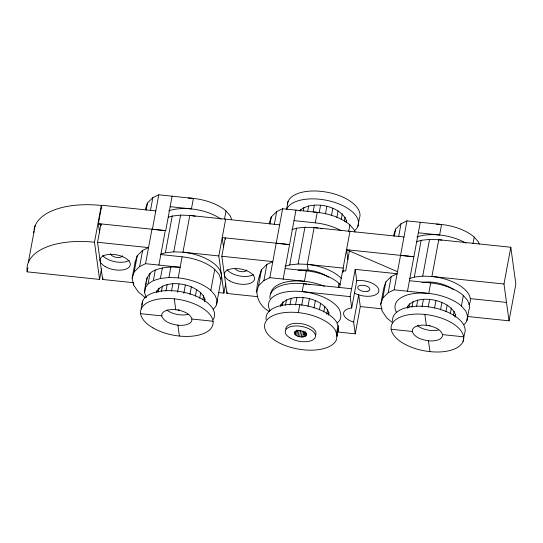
<?xml version="1.0" encoding="UTF-8"?>
<svg xmlns="http://www.w3.org/2000/svg" width="543" height="543" viewBox="0 0 543 543"><rect width="100%" height="100%" fill="white"/><g stroke="black" fill="none" stroke-linecap="round" stroke-linejoin="round"><path stroke-width="0.81" d="M146.413 297.618L144.519 292.677C145.612 284.193 145.673 273.407 155.291 270.075C163.192 266.966 171.778 266.627 180.154 267.305L145.551 263.688L139.619 266.538L134.23 271.86L132.153 278.131L133.517 284.939L138.227 291.808L145.327 297.74M146.576 281.342L147.058 277.439M156.784 292.372L156.981 290.81C167.312 277.717 198.887 283.853 204.887 298.983L204.596 301.324M280.812 306.137L281.002 304.575C291.34 291.476 322.915 297.612 328.909 312.741L328.719 314.302M346.176 221.917L346.373 220.356C339.837 205.179 311.458 199.994 299.464 210.82M337.97 331.814L338.547 327.124L336.653 322.182A36.775 18.055 10.5 0 0 295.073 304.406A36.775 18.055 10.5 0 0 266.111 319.562M407.345 307.956L407.535 306.395C417.872 293.295 449.448 299.431 455.448 314.56L455.156 316.908M463.939 324.619A36.775 18.055 10.5 0 0 466.946 320.513L467.516 315.822L466.932 314.248L465.623 310.881L461.394 306.014A36.775 18.055 10.5 0 0 415.694 293.342A36.775 18.055 10.5 0 0 396.56 312.496M305.003 331.732L304.073 336.775C300.693 337.346 296.139 336.708 294.381 333.409L294.374 332.615C297.177 329.072 304.236 330.572 306.374 334.278L305.974 335.784L304.073 336.775M28.297 262.486L35.132 225.732M101.555 268.805L99.586 279.421L27.15 271.853L27.91 267.774M99.586 279.421L94.489 242.219L101.317 205.464A73.563 36.123 10.5 0 0 34.046 229.526M133.571 282.706L102.647 279.475L97.557 242.273L100.971 223.899L101.141 225.162M102.647 279.475L102.946 277.88M132.153 278.131L135.146 262.045L137.23 255.767L142.612 250.452L148.538 247.594L151.965 229.227M134.23 271.86L137.23 255.767M146.121 210.209L147.458 202.973L152.848 197.652L158.78 194.801L193.383 198.412L191.435 208.912L170.163 206.693M133.517 284.939L133.816 283.331M139.619 266.538L142.612 250.452M150.459 210.528L152.848 197.652M145.551 263.688L148.538 247.594L97.557 242.273M158.78 194.801L152.386 229.268L165.71 230.66L172.111 196.193M141.194 308.987L142.66 301.114M144.519 292.677L145.728 286.181M146.033 284.559L146.332 282.93M145.096 287.987L148.103 283.88L150.065 273.326M148.103 283.88L153.33 280.629L155.291 270.075M158.882 265.079L165.289 230.612L98.371 223.628L101.785 205.254L155.787 210.894M156.676 292.453L156.981 290.81M153.33 280.629L160.423 278.457L162.384 267.903M160.694 254.226L165.377 252.794L172.206 216.046L180.602 215.109L189.792 215.449L279.638 224.836L282.631 208.743L317.234 212.361L315.286 222.854A36.775 18.055 10.5 0 1 340.99 230.612M158.217 292.175L158.984 288.075M161.4 291.645L162.466 285.903M165.975 291.021L167.196 284.457M160.423 278.457L168.907 277.514L170.869 266.959M165.377 252.794L173.767 251.857L180.602 215.109M171.479 291.211L172.85 283.826M213.379 309.035A36.775 18.055 10.5 0 0 216.956 300.238L215.062 295.297L210.833 290.43A36.775 18.055 10.5 0 0 178.192 277.853L182.102 256.805L160.837 254.579M177.513 292.256L179.041 284.057M183.826 293.335L185.346 285.129M189.969 294.36L191.34 286.976M195.392 296.03L196.614 289.473M199.736 298.182L200.801 292.439M202.858 299.784L203.625 295.684M204.426 301.44L204.887 298.983M210.833 290.43L214.743 269.382A36.775 18.055 10.5 0 0 182.102 256.805M224.524 219.067L226.024 210.989A36.775 18.055 10.5 0 0 188.251 198.066M218.904 292.623L223.906 293.145L218.809 255.943L225.637 219.196M257.844 296.695L226.92 293.464L221.829 256.255L225.243 237.882L225.413 239.144M216.386 304.928L220.295 283.874A36.775 18.055 10.5 0 0 220.872 279.19L218.978 274.242L214.743 269.382M223.906 293.145L225.725 283.344M226.92 293.464L227.218 291.883M269.599 311.73C252.61 301.922 255.604 285.72 261.502 269.756L266.885 264.434L272.81 261.583L279.638 224.836M256.425 292.12L258.502 285.842L261.502 269.756M269.973 224.157L271.317 216.915L276.699 211.594L282.631 208.743M258.502 285.842L263.891 280.527L266.885 264.434M274.31 224.469L276.699 211.594M263.891 280.527L269.817 277.677L272.81 261.583L221.829 256.255M288.048 201.494L286.582 209.367A36.775 18.055 10.5 0 1 333.728 202.098A36.775 18.055 10.5 0 1 354.864 230.415M283.154 279.068L295.969 210.134M280.697 306.211L281.002 304.575M285.021 266.375L289.704 264.943L296.532 228.196L304.928 227.259L314.119 227.598L403.965 236.986L406.958 220.892L441.561 224.51L439.613 235.01L418.341 232.784M282.401 305.118L283.005 301.833M300.157 211.091L300.462 209.449M285.428 305.41L286.494 299.668M303.34 210.562L303.951 207.283M290.003 304.779L291.224 298.216M307.616 211.573L308.682 205.831M289.704 264.943L298.093 264.007L304.928 227.259M295.507 304.969L296.878 297.584M313.114 211.763L314.336 205.206M294.381 333.409L294.679 331.787M298.317 312.619L299.777 304.738M308.085 270.142L307.29 264.346L314.119 227.598A36.401 17.871 10.5 0 1 318.028 228.114M294.795 334.237L295.399 330.986M295.582 335.031L296.492 330.158M301.698 305.2L303.069 297.815M319.155 212.815L320.526 205.43M296.702 335.75L297.761 330.063M298.073 336.341L299.132 330.653M299.6 336.755L300.808 330.259M301.182 336.979L302.241 331.291M308.003 306.272L309.374 298.894M325.461 213.894L326.832 206.51M302.709 336.979L303.795 331.142M305.152 336.348L305.913 332.289M305.974 335.784L306.428 333.348M313.997 308.125L315.368 300.741M331.454 215.741L332.825 208.356M319.42 309.795L320.641 303.232M336.877 217.41L338.099 210.847M323.764 311.947L324.829 306.204M341.221 219.562L342.287 213.82M326.737 314.37L327.653 309.442M344.343 221.164L345.11 217.064M328.454 315.205L328.909 312.741M346.067 221.999L346.373 220.356M338.262 287.403L339.015 283.365A36.775 18.055 10.5 0 0 299.56 270.407M348.674 231.393L349.875 224.931A36.775 18.055 10.5 0 0 313.813 212.082M339.531 287.485L342.647 270.719L345.667 271.032L349.57 250.038L349.74 251.3M343.597 271.439L343.135 268.093L349.964 231.345M337.977 325.644L336.511 333.517L336.911 336.409L338.37 328.529M357.864 226.302L359.33 218.429A36.775 18.055 10.5 0 0 327.463 192.297A36.775 18.055 10.5 0 0 287.39 204.575M337.583 331.983L355.237 333.823L353.622 322.067L352.074 321.585A15.326 7.521 10.5 0 1 350.235 308.166L351.694 308.003L350.14 296.621L355.21 269.355L397.137 273.733L403.965 236.986M351.694 308.003L356.765 280.731L355.21 269.355M353.622 322.067L358.692 294.801L357.138 294.32A15.326 7.527 10.5 0 1 354.457 293.098M355.237 333.823L360.301 306.564L358.692 294.801L360.885 295.473A15.326 7.527 10.5 0 0 378.858 289.976A15.326 7.527 10.5 0 0 358.835 280.5L356.765 280.731M380.752 304.27L383.745 288.184L385.829 281.905L391.211 276.584L397.137 273.733L394.143 289.826L388.218 292.677L382.829 297.992L380.752 304.27L382.116 311.078L386.826 317.947L392.637 322.8M382.829 297.992L385.829 281.905M394.299 236.307L395.643 229.065L401.026 223.743L406.958 220.892M388.218 292.677L391.211 276.584M398.637 236.619L401.026 223.743M407.481 291.218L420.296 222.284M407.236 308.037L407.535 306.395M409.639 278.505L414.316 277.073L421.151 240.325L429.54 239.388L438.737 239.728L510.807 247.255L515.85 284.077L509.022 320.825L467.116 316.454M408.777 307.759L409.537 303.659M411.961 307.229L413.026 301.487M416.535 306.605L417.757 300.041M414.316 277.073L422.712 276.136L429.54 239.388M422.04 306.795L423.411 299.41M409.436 280.717L430.701 282.937L428.753 293.437L394.143 289.826M428.23 307.019L429.601 299.641M434.536 308.098L435.907 300.713M440.529 309.944L441.9 302.56M445.952 311.614L447.174 305.057M450.296 313.766L451.362 308.024M453.419 315.368L454.186 311.268M454.986 317.024L455.448 314.56M461.394 306.014L463.342 295.514A36.775 18.055 10.5 0 0 430.701 282.937M473.001 243.549L474.202 237.087A36.775 18.055 10.5 0 0 436.436 224.157M463.043 341.506A36.775 18.055 10.5 0 0 415.565 314.092A36.775 18.055 10.5 0 0 403.592 343.515A36.775 18.055 10.5 0 0 463.043 341.506L464.503 333.633A36.775 18.055 10.5 0 0 431.061 307.216A36.775 18.055 10.5 0 0 392.643 321.381M466.946 320.513L468.894 310.012A36.775 18.055 10.5 0 0 469.471 305.322L467.577 300.381L463.342 295.514M509.022 320.825L503.979 284.003L510.807 247.255M305.071 331.712L304.562 334.149L303.198 334.359M145.381 209.245L147.458 202.973M269.233 223.187L271.317 216.915M393.56 235.343L395.643 229.065M168.303 217.241L172.206 216.046M291.849 229.628L296.532 228.196M416.467 241.757L421.151 240.325M298.148 270.197C308.58 268.968 319.651 271.303 328.427 277.181M421.972 282.455C432.914 280.867 444.568 283.466 453.71 289.724M173.767 251.857L182.964 252.196L218.809 255.943M298.093 264.007L307.29 264.346L343.135 268.093M422.712 276.136L431.902 276.475L503.979 284.003M168.907 277.514L178.192 277.853M400.564 255.359L413.888 256.751L346.549 249.719L347.907 259.642M276.238 243.21L289.562 244.601L222.223 237.569L223.58 247.486M294.014 220.634L315.286 222.854M285.109 268.568L306.374 270.787L304.426 281.288L269.817 277.677M470.272 298.63L506.497 302.417M351.606 288.747L303.68 283.745L302.22 291.618L350.14 296.621M360.301 306.564L382.109 308.838M391.177 329.255L412.402 331.474M442.396 334.603L463.613 336.823M140.617 313.671L161.841 315.89M191.835 319.019L213.053 321.239M349.4 250.947L397.517 271.69M346.549 249.719L349.556 251.205M101.378 225.114L98.371 223.628L99.613 232.716M417.35 325.644L420.146 327.436A15.326 7.521 10.5 0 0 438.568 329.988M166.789 310.06L169.586 311.852A15.326 7.521 10.5 0 0 188.007 314.404M474.202 237.087L478.437 241.947L479.218 244.004M349.875 224.931L354.111 229.798L355.061 232.268M339.015 283.365L340.074 284.58M226.024 210.989L230.252 215.856L231.556 219.277M259.418 276.034L259.724 277.541M135.146 262.045L135.451 263.559M424.85 314.438L426.343 325.338M428.454 340.739L429.947 351.64M342.647 270.719L342.871 272.369M174.289 298.854L175.783 309.754M177.894 325.155L179.387 336.056M101.317 205.464L101.656 207.942M270.733 293.709A36.775 18.055 10.5 0 1 324.402 286.283M253.547 274.534A15.326 7.527 10.5 0 1 239.517 275.953A15.326 7.527 10.5 0 1 226.981 269.559M246.868 269.973A6.129 3.007 10.5 0 1 241.35 271.663A6.129 3.007 10.5 0 1 235.207 268.758M320.39 228.535A36.401 17.871 10.5 0 1 321.945 228.847M307.29 264.346A36.401 17.871 10.5 0 1 341.418 278.566M416.922 236.931A36.775 18.055 10.5 0 1 465.969 243.128M168.744 210.833A36.775 18.055 10.5 0 1 221.164 219.196M27.143 271.853A73.549 36.116 10.5 0 1 94.489 242.226M33.802 232.696A73.563 36.123 10.5 0 1 33.856 231.101M195.276 216.236A36.401 17.871 10.5 0 0 189.792 215.449L182.964 252.196A36.401 17.871 10.5 0 1 220.763 278.993M337.407 322.793A36.775 18.055 10.5 0 0 340.407 318.687A47.519 23.329 10.5 0 0 339.09 309.055A36.775 18.055 10.5 0 0 293.573 291.252A36.775 18.055 10.5 0 0 270.027 310.677M430.151 325.705A6.129 3.007 10.5 0 1 428.57 325.481M270.014 298.562A36.775 18.055 10.5 0 1 306.843 284.138M308.431 284.396A36.775 18.055 10.5 0 1 310.019 284.681M285.733 329.119A15.326 7.521 10.5 0 1 302.811 323.933A15.326 7.521 10.5 0 1 315.483 335.221M179.59 310.121A6.129 3.007 10.5 0 1 178.009 309.897M142.008 304.996A36.775 18.055 10.5 0 1 182.855 292.073A36.775 18.055 10.5 0 1 213.209 319.494M129.248 260.355A15.326 7.527 10.5 0 1 115.218 261.774A15.326 7.527 10.5 0 1 102.681 255.38M122.569 255.794A6.129 3.007 10.5 0 1 116.263 257.375A6.129 3.007 10.5 0 1 110.596 253.757M468.976 304.698A36.401 17.871 10.5 0 0 431.902 276.475L438.737 239.728A36.401 17.871 10.5 0 1 441.859 240.121M450.622 287.24A18.387 9.027 10.5 0 1 449.251 287.709M337.081 334.997L336.504 339.687A36.775 18.055 10.5 0 1 282.177 344.282A36.775 18.055 10.5 0 1 278.002 313.813A36.775 18.055 10.5 0 1 335.187 330.056L337.081 334.997M368.011 291.163L366.749 291.469A6.129 3.007 10.5 0 1 358.502 289.161A6.129 3.007 10.5 0 1 360.783 285.326L363.817 285.353A6.129 3.007 10.5 0 1 369.376 288.034A6.129 3.007 10.5 0 1 368.011 291.163M429.33 325.752L425.386 325.203A15.326 7.521 10.5 0 0 412.395 329.968L412.402 331.956C415.273 338.296 423.112 340.101 429.411 340.875A15.326 7.521 10.5 0 0 442.402 336.11L442.389 334.121C440.271 328.956 434.319 327.008 429.33 325.752M178.769 310.168L174.826 309.619A15.326 7.521 10.5 0 0 161.834 314.383L161.841 316.372C164.712 322.712 172.552 324.517 178.851 325.291A15.326 7.521 10.5 0 0 191.842 320.526L191.828 318.537C189.711 313.372 183.758 311.424 178.769 310.168M229.546 280.806A15.326 7.527 10.5 0 0 254.314 279.964A15.326 7.527 10.5 0 0 234.535 268.541A15.326 7.527 10.5 0 0 229.546 280.806M289.697 337.746A15.326 7.521 10.5 0 0 314.994 337.848A15.326 7.521 10.5 0 0 296.43 325.936A15.326 7.521 10.5 0 0 289.697 337.746M153.031 327.931A36.775 18.055 10.5 0 0 212.483 325.922A36.775 18.055 10.5 0 0 165.004 298.507A36.775 18.055 10.5 0 0 153.031 327.931M105.247 266.627A15.326 7.527 10.5 0 0 130.021 265.792A15.326 7.527 10.5 0 0 110.236 254.362A15.326 7.527 10.5 0 0 105.247 266.627"/></g></svg>
